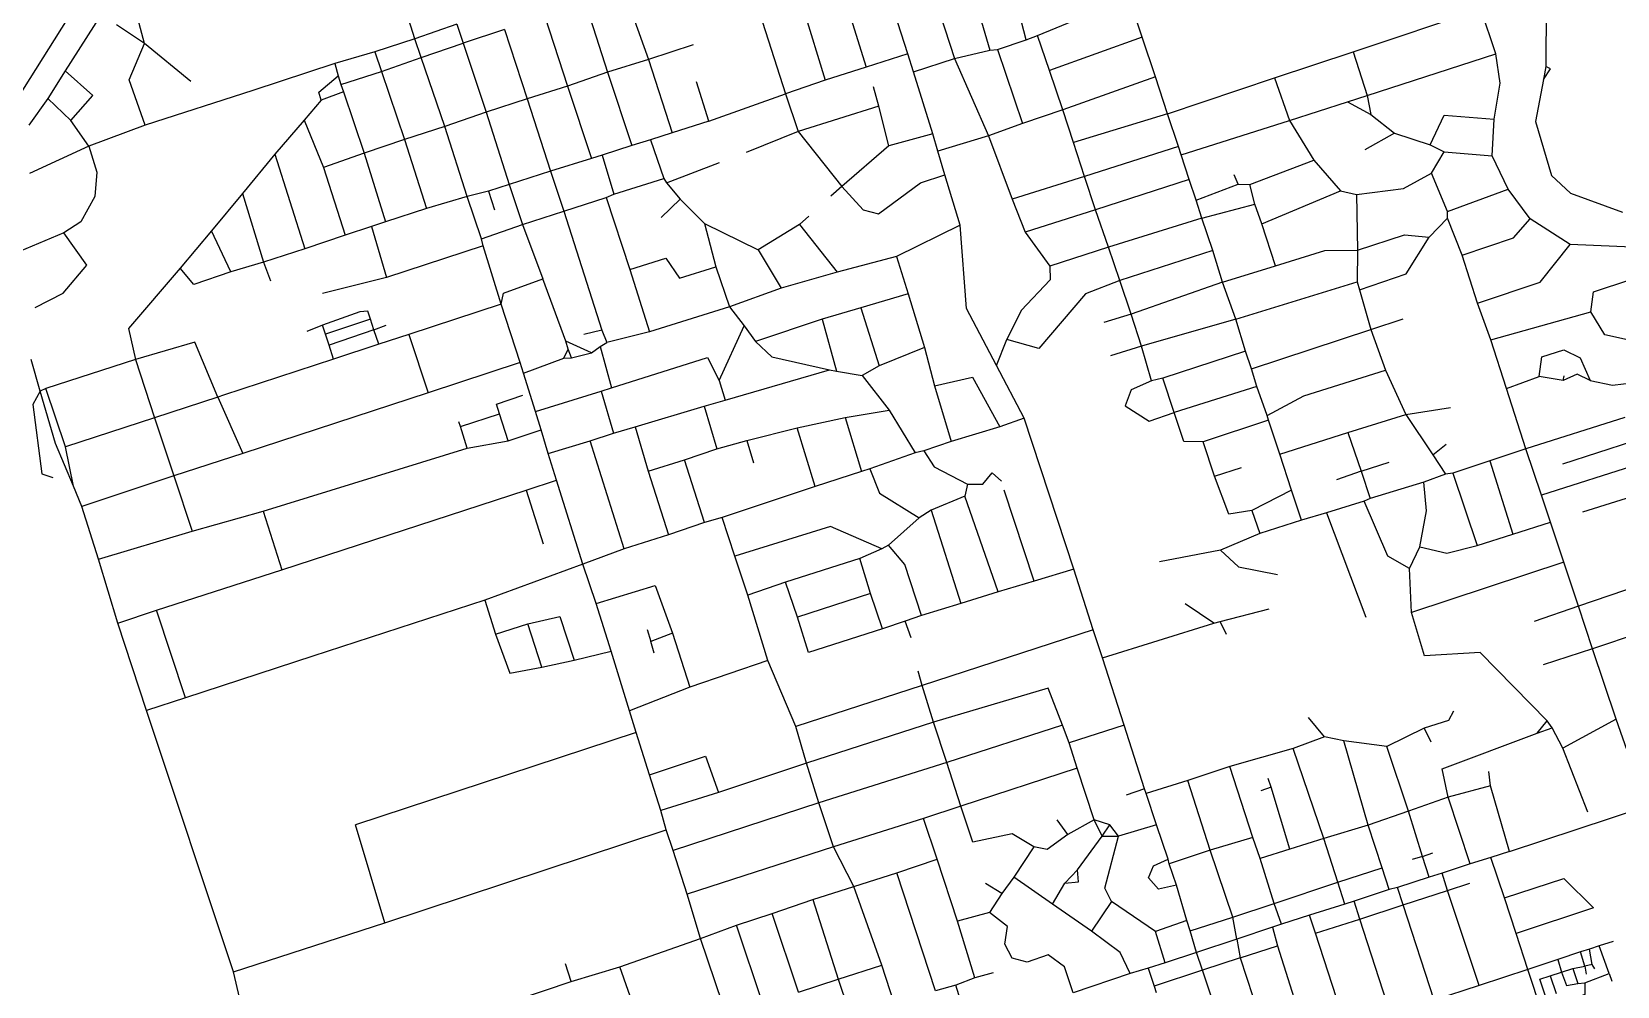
# Model space of a CAD drawing. Header units: metres. Extents: x 609554 to 651406, y 4826501 to 4857446.
# Drawn here: x 618246 to 621725, y 4831387 to 4833481 of the extents above; entities that cross this region are included whole.
import ezdxf

# ---------------------------------------------------------------- set-up
doc = ezdxf.new("R2010")
doc.units = ezdxf.units.M

msp = doc.modelspace()

# ---------------------------------------------------------------- linework, layer by layer
at = {"layer": 'ROADS'}
for points in [[(621443.7, 4833658.5), (621568.9, 4833536.7), (621568.6, 4833404.4)], [(620288.1, 4833645.3), (620348.1, 4833440.5)], [(620168.6, 4833432.5), (620117.9, 4833589.7)], [(620207.2, 4833618.3), (620270.9, 4833421.7)], [(618352.2, 4833554.1), (618212.9, 4833333), (618186.9, 4833321.7)], [(619086.9, 4833465.2), (619055.5, 4833562.8)], [(620028.5, 4833558.3), (620076.9, 4833403)], [(620428.4, 4833463.3), (620403.6, 4833556.8)], [(620453.3, 4833472.3), (620654.2, 4833556)], [(620682.7, 4833469), (620654.2, 4833556)], [(618398.3, 4833518.3), (618319.5, 4833394.8)], [(619939.5, 4833529.6), (619987.3, 4833374.3)], [(621145.7, 4833436.8), (621425.5, 4833530.3)], [(621458.9, 4833431.9), (621425.5, 4833530.3)], [(618493.4, 4833455.2), (618432.2, 4833495.7)], [(618493.4, 4833455.2), (618478.5, 4833509.6)], [(619178.4, 4833497.5), (619086.9, 4833465.2)], [(619178.4, 4833497.5), (619192.3, 4833456)], [(619283.3, 4833485.6), (619192.3, 4833456)], [(619283.3, 4833485.6), (619333.2, 4833333.3)], [(619371.6, 4833513.9), (619421.6, 4833361.6)], [(619471.1, 4833510.6), (619564.7, 4833515.6), (619599.3, 4833419.8)], [(619471.1, 4833510.6), (619509.5, 4833392.2)], [(619849.8, 4833501.9), (619899.9, 4833344.2)], [(618495.1, 4833275.6), (618459.7, 4833375.1), (618493.4, 4833455.2)], [(618595.2, 4833371.7), (618493.4, 4833455.2)], [(619086.9, 4833465.2), (618998.9, 4833436.7)], [(619100.8, 4833424.4), (619086.9, 4833465.2)], [(619100.8, 4833424.4), (619192.3, 4833456)], [(619192.3, 4833456), (619243.2, 4833304.2)], [(619697.3, 4833452), (619599.3, 4833419.8)], [(620365.1, 4833442.1), (620428.4, 4833463.3)], [(620428.4, 4833463.3), (620453.3, 4833472.3)], [(620479.3, 4833395.9), (620453.3, 4833472.3)], [(620682.7, 4833469), (620479.3, 4833395.9)], [(620711.9, 4833381.9), (620682.7, 4833469)], [(618998.9, 4833436.7), (618910.7, 4833410.9)], [(618998.9, 4833436.7), (619013.5, 4833393.6)], [(619013.5, 4833393.6), (619100.8, 4833424.4)], [(619152.4, 4833272.8), (619100.8, 4833424.4)], [(619599.3, 4833419.8), (619509.5, 4833392.2)], [(619599.3, 4833419.8), (619651.5, 4833259.2)], [(620168.6, 4833432.5), (620076.9, 4833403)], [(620181.2, 4833392.6), (620168.6, 4833432.5)], [(620181.2, 4833392.6), (620270.9, 4833421.7)], [(620270.9, 4833421.7), (620348.1, 4833440.5)], [(620270.9, 4833421.7), (620345.3, 4833252.3)], [(620348.1, 4833440.5), (620365.1, 4833442.1)], [(620365.1, 4833442.1), (620419.7, 4833279.6)], [(620972.8, 4833379.6), (621145.7, 4833436.8)], [(621145.7, 4833436.8), (621176.3, 4833340.8)], [(621176.3, 4833340.8), (621458.9, 4833431.9)], [(621455.2, 4833289.3), (621468.1, 4833368.1), (621458.9, 4833431.9)], [(618319.5, 4833394.8), (618280.9, 4833334.5)], [(618331.4, 4833286), (618379.7, 4833340.9), (618319.5, 4833394.8)], [(618910.7, 4833410.9), (618731.3, 4833351.7)], [(618881.4, 4833330.6), (618875.6, 4833347.9), (618918.1, 4833384.1)], [(618910.7, 4833410.9), (618918.1, 4833384.1)], [(618918.1, 4833384.1), (618924.5, 4833364.8)], [(618924.5, 4833364.8), (619013.5, 4833393.6)], [(619013.5, 4833393.6), (619064.1, 4833244.1)], [(619509.5, 4833392.2), (619421.6, 4833361.6)], [(619509.5, 4833392.2), (619562.6, 4833231.4)], [(620076.9, 4833403), (619987.3, 4833374.3)], [(620223.4, 4833256.8), (620181.2, 4833392.6)], [(620508.4, 4833309.7), (620479.3, 4833395.9)], [(620711.9, 4833381.9), (620508.4, 4833309.7)], [(620738.3, 4833300.4), (620711.9, 4833381.9)], [(620738.3, 4833300.4), (620972.8, 4833379.6)], [(620972.8, 4833379.6), (621005.6, 4833286.2)], [(621568.6, 4833404.4), (621563.3, 4833375.6)], [(621563.3, 4833375.6), (621578.4, 4833399.3), (621568.6, 4833404.4)], [(618731.3, 4833351.7), (618495.1, 4833275.6)], [(618930.2, 4833349.2), (618881.4, 4833330.6)], [(618924.5, 4833364.8), (618930.2, 4833349.2)], [(618930.2, 4833349.2), (618975.7, 4833214.6)], [(619421.6, 4833361.6), (619333.2, 4833333.3)], [(619421.6, 4833361.6), (619473.9, 4833202.7)], [(619731.9, 4833284.6), (619704.4, 4833370.5)], [(619987.3, 4833374.3), (619899.9, 4833344.2)], [(620105.1, 4833317.7), (620093.2, 4833360.1)], [(621563.3, 4833375.6), (621546, 4833283.6), (621581, 4833165.3), (621622.5, 4833126.6), (621736.6, 4833085.3)], [(618280.9, 4833334.5), (618239.2, 4833275.5)], [(618331.4, 4833286), (618280.9, 4833334.5)], [(618881.4, 4833330.6), (618843.9, 4833287)], [(619333.2, 4833333.3), (619243.2, 4833304.2)], [(619333.2, 4833333.3), (619384.3, 4833175)], [(619731.9, 4833284.6), (619899.9, 4833344.2)], [(619899.9, 4833344.2), (619927.7, 4833261.8)], [(620105.1, 4833317.7), (619927.7, 4833261.8)], [(620127, 4833230.4), (620105.1, 4833317.7)], [(620508.4, 4833309.7), (620419.7, 4833279.6)], [(620531.6, 4833238.1), (620508.4, 4833309.7)], [(621005.6, 4833286.2), (621132.9, 4833327)], [(621132.9, 4833327), (621176.3, 4833340.8)], [(621132.9, 4833327), (621184.6, 4833299)], [(621176.3, 4833340.8), (621184.6, 4833299)], [(618370.9, 4833229.5), (618331.4, 4833286)], [(618495.1, 4833275.6), (618370.9, 4833229.5)], [(618843.9, 4833287), (618779.1, 4833211.9)], [(618843.9, 4833287), (618886, 4833183.2)], [(619243.2, 4833304.2), (619152.4, 4833272.8)], [(619243.2, 4833304.2), (619293.9, 4833146)], [(619731.9, 4833284.6), (619651.5, 4833259.2)], [(620419.7, 4833279.6), (620345.3, 4833252.3)], [(620738.3, 4833300.4), (620531.6, 4833238.1)], [(620762.4, 4833228.8), (620738.3, 4833300.4)], [(620768.2, 4833211), (621005.6, 4833286.2)], [(621005.6, 4833286.2), (621059.2, 4833199.2)], [(621184.6, 4833299), (621236.5, 4833257.9)], [(621314.4, 4833232.8), (621345.7, 4833297.9), (621455.2, 4833289.3)], [(621450.4, 4833208.8), (621455.2, 4833289.3)], [(619064.1, 4833244.1), (618975.7, 4833214.6)], [(619152.4, 4833272.8), (619064.1, 4833244.1)], [(619064.1, 4833244.1), (619112.1, 4833093)], [(619201.6, 4833119), (619152.4, 4833272.8)], [(619603.8, 4833243.7), (619562.6, 4833231.4)], [(619651.5, 4833259.2), (619603.8, 4833243.7)], [(619603.8, 4833243.7), (619632.9, 4833159.1)], [(619927.7, 4833261.8), (619813.6, 4833216.2)], [(619927.7, 4833261.8), (620023.3, 4833141.5)], [(620223.4, 4833256.8), (620127, 4833230.4)], [(620234.1, 4833218.5), (620223.4, 4833256.8)], [(620345.3, 4833252.3), (620234.1, 4833218.5)], [(620345.3, 4833252.3), (620397.1, 4833113.8)], [(621236.5, 4833257.9), (621171.6, 4833221.9)], [(621236.5, 4833257.9), (621314.4, 4833232.8)], [(618370.9, 4833229.5), (618240.9, 4833170)], [(618370.9, 4833229.5), (618389.1, 4833173), (618384.6, 4833119.6), (618353.6, 4833063.9), (618316.4, 4833039.7)], [(618779.1, 4833211.9), (618708.4, 4833125.9)], [(618779.1, 4833211.9), (618844.9, 4833004.3)], [(618975.7, 4833214.6), (618886, 4833183.2)], [(618975.7, 4833214.6), (619022.5, 4833064.1)], [(619497.3, 4833209.9), (619473.9, 4833202.7)], [(619562.6, 4833231.4), (619497.3, 4833209.9)], [(619497.3, 4833209.9), (619523.4, 4833124.1)], [(620127, 4833230.4), (620023.3, 4833141.5)], [(620249.7, 4833166.5), (620234.1, 4833218.5)], [(620556, 4833163.1), (620531.6, 4833238.1)], [(620762.4, 4833228.8), (620556, 4833163.1)], [(620768.2, 4833211), (620762.4, 4833228.8)], [(620785.9, 4833156.7), (620768.2, 4833211)], [(621314.4, 4833232.8), (621345.5, 4833217.4)], [(621317.5, 4833170.3), (621345.5, 4833217.4)], [(621345.5, 4833217.4), (621450.4, 4833208.8)], [(621485.7, 4833135.4), (621450.4, 4833208.8)], [(618886, 4833183.2), (618933.4, 4833034.3)], [(619384.3, 4833175), (619293.9, 4833146)], [(619473.9, 4833202.7), (619384.3, 4833175)], [(619384.3, 4833175), (619413.6, 4833087.2)], [(619638.8, 4833149.1), (619755.4, 4833193.7)], [(620918.6, 4833145.6), (621059.2, 4833199.2)], [(621059.2, 4833199.2), (621117.5, 4833131.7)], [(621152.7, 4833123.9), (621256.1, 4833136.7), (621317.5, 4833170.3)], [(621352.8, 4833086.6), (621317.5, 4833170.3)], [(619293.9, 4833146), (619248.3, 4833130.9)], [(619293.9, 4833146), (619322.6, 4833058)], [(619523.4, 4833124.1), (619632.9, 4833159.1)], [(619632.9, 4833159.1), (619638.8, 4833149.1)], [(619638.8, 4833149.1), (619668.5, 4833113.3)], [(620023.3, 4833141.5), (619999.1, 4833120)], [(620023.3, 4833141.5), (620070.4, 4833089.9), (620103.8, 4833081.5), (620196.4, 4833149.1), (620249.7, 4833166.5)], [(620282.9, 4833056.4), (620249.7, 4833166.5)], [(620556, 4833163.1), (620397.1, 4833113.8)], [(620580.4, 4833090), (620556, 4833163.1)], [(620785.9, 4833156.7), (620580.4, 4833090)], [(620801, 4833111), (620785.9, 4833156.7)], [(620801, 4833111), (620893.1, 4833146.5)], [(620893.1, 4833146.5), (620884.3, 4833166.7)], [(620893.1, 4833146.5), (620918.6, 4833145.6)], [(620929.7, 4833102.3), (620918.6, 4833145.6)], [(618708.4, 4833125.9), (618640.7, 4833043.8)], [(618708.4, 4833125.9), (618754.7, 4832975.1)], [(619201.6, 4833119), (619112.1, 4833093)], [(619248.3, 4833130.9), (619201.6, 4833119)], [(619233, 4833026.6), (619201.6, 4833119)], [(619248.3, 4833130.9), (619261.2, 4833090)], [(619413.6, 4833087.2), (619506.5, 4833116.8)], [(619506.5, 4833116.8), (619523.4, 4833124.1)], [(619506.5, 4833116.8), (619558.2, 4832959)], [(619668.5, 4833113.3), (619627.1, 4833072.9)], [(619668.5, 4833113.3), (619722.2, 4833059.8)], [(620397.1, 4833113.8), (620425.6, 4833040.9)], [(620813.9, 4833071.7), (620801, 4833111)], [(620813.9, 4833071.7), (620929.7, 4833102.3)], [(620945.3, 4833059.1), (620929.7, 4833102.3)], [(620945.3, 4833059.1), (621117.5, 4833131.7)], [(621117.5, 4833131.7), (621152.7, 4833123.9)], [(621152.7, 4833123.9), (621155.5, 4833001.9)], [(621352.8, 4833086.6), (621485.7, 4833135.4)], [(621534, 4833070.3), (621485.7, 4833135.4)], [(619112.1, 4833093), (619022.5, 4833064.1)], [(619322.6, 4833058), (619413.6, 4833087.2)], [(619413.6, 4833087.2), (619496.9, 4832825.9)], [(619951.2, 4833076.1), (619930.6, 4833058)], [(620580.4, 4833090), (620425.6, 4833040.9)], [(620609, 4833008), (620580.4, 4833090)], [(620813.9, 4833071.7), (620609, 4833008)], [(620837.6, 4833000.6), (620813.9, 4833071.7)], [(621312.5, 4833029.9), (621352.7, 4833071.7)], [(621352.7, 4833071.7), (621352.8, 4833086.6)], [(621384.6, 4832990.8), (621352.7, 4833071.7)], [(621384.6, 4832990.8), (621497.8, 4833028.3), (621534, 4833070.3)], [(621622, 4833014.3), (621534, 4833070.3)], [(618316.4, 4833039.7), (618177.7, 4832981.4)], [(618253.3, 4832875.6), (618314.7, 4832907.4), (618366.6, 4832968.9), (618316.4, 4833039.7)], [(618640.7, 4833043.8), (618571.7, 4832962.4)], [(618682.8, 4832953.8), (618640.7, 4833043.8)], [(618933.4, 4833034.3), (618844.9, 4833004.3)], [(618991.6, 4833053.5), (618933.4, 4833034.3)], [(619022.5, 4833064.1), (618991.6, 4833053.5)], [(618991.6, 4833053.5), (619024.2, 4832941.4)], [(619233, 4833026.6), (619322.6, 4833058)], [(619322.6, 4833058), (619367.2, 4832938.6)], [(619722.2, 4833059.8), (619747, 4832964.7)], [(619722.2, 4833059.8), (619840.1, 4833002.7)], [(619930.6, 4833058), (619840.1, 4833002.7)], [(619930.6, 4833058), (620013.6, 4832953)], [(620282.9, 4833056.4), (620143.3, 4832987.6)], [(620362.9, 4832748.9), (620296.8, 4832873.3), (620282.9, 4833056.4)], [(620425.6, 4833040.9), (620480, 4832966.8)], [(620975, 4832967.6), (620945.3, 4833059.1)], [(621155.5, 4833001.9), (621258.5, 4833035.3), (621312.5, 4833029.9)], [(618844.9, 4833004.3), (618754.7, 4832975.1)], [(619236.8, 4833011.3), (619024.2, 4832941.4)], [(619236.8, 4833011.3), (619233, 4833026.6)], [(619276.1, 4832882.9), (619236.8, 4833011.3)], [(619840.1, 4833002.7), (619890.1, 4832918.4)], [(620609, 4833008), (620480, 4832966.8)], [(620633.3, 4832935), (620609, 4833008)], [(620837.6, 4833000.6), (620633.3, 4832935)], [(620858.8, 4832931.5), (620837.6, 4833000.6)], [(620975, 4832967.6), (621083.6, 4833000.6), (621155.5, 4833001.9)], [(621155.5, 4833001.9), (621154.6, 4832931.9)], [(621159.3, 4832914.5), (621262, 4832949.8), (621312.5, 4833029.9)], [(621418.5, 4832885.2), (621555.8, 4832931.6), (621622, 4833014.3)], [(621775.6, 4833007.6), (621622, 4833014.3)], [(618571.7, 4832962.4), (618458.6, 4832829.6), (618473.5, 4832762.1)], [(618682.8, 4832953.8), (618601.6, 4832926), (618571.7, 4832962.4)], [(618754.7, 4832975.1), (618682.8, 4832953.8)], [(618754.7, 4832975.1), (618769.7, 4832934.4)], [(619558.2, 4832959), (619637.5, 4832983.8), (619667.6, 4832940.3), (619747, 4832964.7)], [(619747, 4832964.7), (619776.9, 4832877.5)], [(620143.3, 4832987.6), (620013.6, 4832953)], [(620143.3, 4832987.6), (620169.2, 4832905.7)], [(620480, 4832966.8), (620480.7, 4832936.2), (620417.3, 4832869.5), (620385.8, 4832806)], [(620858.8, 4832931.5), (620975, 4832967.6)], [(621418.5, 4832885.2), (621384.6, 4832990.8)], [(621667.4, 4832866.7), (621673.1, 4832910.1), (621837.2, 4832964.6)], [(619024.2, 4832941.4), (618884.3, 4832906.8)], [(619276.1, 4832882.9), (619281, 4832907.6), (619367.2, 4832938.6)], [(619418.1, 4832802.2), (619367.2, 4832938.6)], [(619558.2, 4832959), (619601.3, 4832822.2)], [(620013.6, 4832953), (619890.1, 4832918.4)], [(620633.3, 4832935), (620558.1, 4832905.6), (620455.8, 4832786.2), (620385.8, 4832806)], [(620658.6, 4832861.4), (620633.3, 4832935)], [(620858.8, 4832931.5), (620658.6, 4832861.4)], [(620888, 4832850.1), (620858.8, 4832931.5)], [(620888, 4832850.1), (621154.6, 4832931.9)], [(621154.6, 4832931.9), (621159.3, 4832914.5)], [(619890.1, 4832918.4), (619776.9, 4832877.5)], [(620169.2, 4832905.7), (620065.3, 4832874.8)], [(620169.2, 4832905.7), (620205, 4832788.4)], [(621159.3, 4832914.5), (621184.4, 4832827.4)], [(618989.1, 4832850), (618983.2, 4832868), (618966.2, 4832866.6), (618884.2, 4832837.3)], [(619276.1, 4832882.9), (619073.4, 4832816.3)], [(619317.5, 4832755), (619276.1, 4832882.9)], [(619776.9, 4832877.5), (619601.3, 4832822.2)], [(619776.9, 4832877.5), (619809.4, 4832835.9)], [(620065.3, 4832874.8), (619980.1, 4832850.5)], [(620065.3, 4832874.8), (620105.4, 4832748.2)], [(620658.6, 4832861.4), (620598.4, 4832843.3)], [(620680.9, 4832791.3), (620658.6, 4832861.4)], [(621447.5, 4832805.2), (621418.5, 4832885.2)], [(621447.5, 4832805.2), (621667.4, 4832866.7)], [(621748, 4832804.6), (621698.2, 4832816.2), (621667.4, 4832866.7)], [(618884.2, 4832837.3), (618849.8, 4832823.4)], [(618890.6, 4832817.6), (618884.2, 4832837.3)], [(618989.1, 4832850), (618890.6, 4832817.6)], [(618996.7, 4832826.7), (618898.5, 4832793)], [(618996.7, 4832826.7), (618989.1, 4832850)], [(618996.7, 4832826.7), (619023.5, 4832836.9)], [(619007.8, 4832795.1), (618996.7, 4832826.7)], [(619496.9, 4832825.9), (619457.3, 4832816.8)], [(619496.9, 4832825.9), (619507.6, 4832799.4)], [(619754.7, 4832715.9), (619809.4, 4832835.9)], [(619809.4, 4832835.9), (619834.3, 4832801.3)], [(619980.1, 4832850.5), (619834.3, 4832801.3)], [(619980.1, 4832850.5), (620012.2, 4832736.1)], [(620888, 4832850.1), (620680.9, 4832791.3)], [(620909.2, 4832779.9), (620888, 4832850.1)], [(620922.3, 4832741.2), (621184.4, 4832827.4)], [(621184.4, 4832827.4), (621255.5, 4832850.7)], [(621184.4, 4832827.4), (621216.4, 4832738.5)], [(618654.2, 4832679.4), (618604.1, 4832800), (618473.5, 4832762.1)], [(618898.5, 4832793), (618890.6, 4832817.6)], [(618908.3, 4832762.6), (618898.5, 4832793)], [(619007.8, 4832795.1), (618908.3, 4832762.6)], [(619073.4, 4832816.3), (619007.8, 4832795.1)], [(619073.4, 4832816.3), (619116, 4832688.4)], [(619474.2, 4832776.4), (619418.1, 4832802.2)], [(619423.4, 4832784.5), (619418.1, 4832802.2)], [(619474.2, 4832776.4), (619493.3, 4832790.5)], [(619493.3, 4832790.5), (619507.6, 4832799.4)], [(619493.3, 4832790.5), (619518, 4832699.5)], [(619601.3, 4832822.2), (619507.6, 4832799.4)], [(619834.3, 4832801.3), (619870, 4832767.4), (619996.5, 4832738.9)], [(620205, 4832788.4), (620105.4, 4832748.2)], [(620205, 4832788.4), (620226.8, 4832703.9)], [(620362.9, 4832748.9), (620385.8, 4832806)], [(620680.9, 4832791.3), (620612.9, 4832770)], [(620703.4, 4832715.2), (620680.9, 4832791.3)], [(621482.4, 4832698.3), (621447.5, 4832805.2)], [(618264.6, 4832692), (618244.4, 4832761.5)], [(618473.5, 4832762.1), (618277.2, 4832698.4)], [(618473.5, 4832762.1), (618515.5, 4832634)], [(618908.3, 4832762.6), (618666.6, 4832683.6)], [(619317.5, 4832755), (619116, 4832688.4)], [(619324.7, 4832731.6), (619317.5, 4832755)], [(619324.7, 4832731.6), (619413.3, 4832764.8)], [(619413.3, 4832764.8), (619423.4, 4832784.5)], [(619413.3, 4832764.8), (619430.2, 4832765.5)], [(619430.2, 4832765.5), (619423.4, 4832784.5)], [(619430.2, 4832765.5), (619474.2, 4832776.4)], [(619518, 4832699.5), (619729, 4832765.9), (619754.7, 4832715.9)], [(620909.2, 4832779.9), (620728.3, 4832721.2)], [(620922.3, 4832741.2), (620909.2, 4832779.9)], [(621554, 4832724.6), (621559.7, 4832768), (621607.6, 4832782.7), (621643.7, 4832765.2), (621665.6, 4832715.5)], [(619351.1, 4832647.7), (619324.7, 4832731.6)], [(619767.5, 4832672.7), (619996.5, 4832738.9)], [(619996.5, 4832738.9), (620012.2, 4832736.1)], [(620012.2, 4832736.1), (620068.5, 4832726.7)], [(620105.4, 4832748.2), (620068.5, 4832726.7)], [(620068.5, 4832726.7), (620127.8, 4832650.6)], [(620226.8, 4832703.9), (620310.1, 4832722.7), (620370.1, 4832614.1)], [(620423.9, 4832633.2), (620362.9, 4832748.9)], [(620728.3, 4832721.2), (620703.4, 4832715.2)], [(620752.5, 4832645.6), (620728.3, 4832721.2)], [(620934.1, 4832702.9), (620922.3, 4832741.2)], [(620956.8, 4832638.8), (621037.5, 4832682.3), (621216.4, 4832738.5)], [(621216.4, 4832738.5), (621261.5, 4832641.2)], [(621482.4, 4832698.3), (621554, 4832724.6)], [(621606.6, 4832715.9), (621554, 4832724.6)], [(621665.6, 4832715.5), (621637.3, 4832729.4), (621606.6, 4832715.9)], [(621606.6, 4832715.9), (621609, 4832725.7)], [(621665.6, 4832715.5), (621714.7, 4832705.8), (621835.6, 4832720.1)], [(618264.6, 4832692), (618248.4, 4832663), (618268.2, 4832510.7), (618292.4, 4832503.2)], [(618277.2, 4832698.4), (618264.6, 4832692)], [(618298.2, 4832577.2), (618264.6, 4832692)], [(618319.7, 4832570), (618277.2, 4832698.4)], [(618666.6, 4832683.6), (618654.2, 4832679.4)], [(619116, 4832688.4), (618709.3, 4832555.5)], [(619272.6, 4832642.3), (619265.7, 4832663.8), (619323.4, 4832683.3)], [(619351.1, 4832647.7), (619495.4, 4832692.5)], [(619495.4, 4832692.5), (619518, 4832699.5)], [(619495.4, 4832692.5), (619522.5, 4832600.3)], [(619754.7, 4832715.9), (619767.5, 4832672.7)], [(620226.8, 4832703.9), (620263.4, 4832581.6)], [(620703.4, 4832715.2), (620658.4, 4832694.9), (620645.1, 4832660.2), (620698.1, 4832626.6), (620752.5, 4832645.6)], [(620934.1, 4832702.9), (620752.5, 4832645.6)], [(620956.8, 4832638.8), (620934.1, 4832702.9)], [(621524.5, 4832565.6), (621482.4, 4832698.3)], [(618654.2, 4832679.4), (618515.5, 4832634)], [(618654.2, 4832679.4), (618709.3, 4832555.5)], [(619569.9, 4832614.3), (619721.6, 4832659.4)], [(619721.6, 4832659.4), (619767.5, 4832672.7)], [(619721.6, 4832659.4), (619749.1, 4832566)], [(620030.9, 4832634.9), (620127.8, 4832650.6)], [(620127.8, 4832650.6), (620184.7, 4832557.4)], [(621261.5, 4832641.2), (621359.1, 4832656.6)], [(618515.5, 4832634), (618319.7, 4832570)], [(618515.5, 4832634), (618557.5, 4832506.7)], [(619186.5, 4832614.5), (619183, 4832625.4)], [(619186.5, 4832614.5), (619272.6, 4832642.3)], [(619201.7, 4832567.4), (619186.5, 4832614.5)], [(619291.5, 4832583.7), (619272.6, 4832642.3)], [(619363.7, 4832607.2), (619351.1, 4832647.7)], [(619522.5, 4832600.3), (619569.9, 4832614.3)], [(619569.9, 4832614.3), (619598.8, 4832517.2)], [(619925.6, 4832612), (620030.9, 4832634.9)], [(620030.9, 4832634.9), (620067.1, 4832516.3)], [(620370.1, 4832614.1), (620263.4, 4832581.6)], [(620423.9, 4832633.2), (620370.1, 4832614.1)], [(620532.6, 4832302.2), (620423.9, 4832633.2)], [(620816.2, 4832581.3), (620774.1, 4832582), (620752.5, 4832645.6)], [(620960.1, 4832628.5), (620816.2, 4832581.3)], [(620960.1, 4832628.5), (620956.8, 4832638.8)], [(620984.8, 4832553.9), (620960.1, 4832628.5)], [(621134, 4832601.5), (621261.5, 4832641.2)], [(621261.5, 4832641.2), (621320.4, 4832552.4)], [(621741.7, 4832634.5), (621524.5, 4832565.6)], [(619201.7, 4832567.4), (619291.5, 4832583.7)], [(619291.5, 4832583.7), (619363.7, 4832607.2)], [(619379.5, 4832555.6), (619363.7, 4832607.2)], [(619379.5, 4832555.6), (619471, 4832583.2)], [(619471, 4832583.2), (619522.5, 4832600.3)], [(619545.6, 4832346.4), (619471, 4832583.2)], [(619749.1, 4832566), (619815.2, 4832584.2)], [(619815.2, 4832584.2), (619925.6, 4832612)], [(619815.2, 4832584.2), (619829.6, 4832535)], [(619965.1, 4832482.9), (619925.6, 4832612)], [(620263.4, 4832581.6), (620203.3, 4832561.8)], [(620841.1, 4832506.2), (620816.2, 4832581.3)], [(620984.8, 4832553.9), (621134, 4832601.5)], [(621134, 4832601.5), (621163.1, 4832516.5)], [(621758.3, 4832581.8), (621605.3, 4832532.5)], [(618337.6, 4832484.1), (618298.2, 4832577.2)], [(618337.6, 4832484.1), (618319.7, 4832570)], [(618709.3, 4832555.5), (618557.5, 4832506.7)], [(618753.4, 4832428.8), (619201.7, 4832567.4)], [(619397.2, 4832497.2), (619379.5, 4832555.6)], [(619678.5, 4832541.8), (619749.1, 4832566)], [(620184.7, 4832557.4), (620084.8, 4832522.1)], [(620203.3, 4832561.8), (620184.7, 4832557.4)], [(620203.3, 4832561.8), (620226.3, 4832526.7), (620299.1, 4832488.5)], [(621010.2, 4832475.3), (620984.8, 4832553.9)], [(621320.4, 4832552.4), (621349.9, 4832576.4)], [(621320.4, 4832552.4), (621348.5, 4832510.4)], [(621524.5, 4832565.6), (621445.5, 4832539.6)], [(621558.6, 4832464.2), (621524.5, 4832565.6)], [(619598.8, 4832517.2), (619678.5, 4832541.8)], [(619598.8, 4832517.2), (619643, 4832377.1)], [(619722.5, 4832403.9), (619678.5, 4832541.8)], [(620067.1, 4832516.3), (619965.1, 4832482.9)], [(620084.8, 4832522.1), (620067.1, 4832516.3)], [(620084.8, 4832522.1), (620106.2, 4832468.4), (620193.2, 4832414.6)], [(620299.1, 4832488.5), (620333, 4832488.2), (620353.7, 4832513.4), (620373.9, 4832495.1)], [(620841.1, 4832506.2), (620900.4, 4832524.8)], [(621163.1, 4832516.5), (621108.9, 4832497.6)], [(621163.1, 4832516.5), (621224.4, 4832536.6)], [(621163.1, 4832516.5), (621183.1, 4832456.9)], [(621348.5, 4832510.4), (621300.6, 4832492.5)], [(621364.7, 4832512.2), (621348.5, 4832510.4)], [(621445.5, 4832539.6), (621364.7, 4832512.2)], [(621364.7, 4832512.2), (621418, 4832353.6)], [(621445.5, 4832539.6), (621496.1, 4832379)], [(621774.7, 4832532.6), (621558.6, 4832464.2)], [(618355.5, 4832439.2), (618337.6, 4832484.1)], [(618557.5, 4832506.7), (618355.5, 4832439.2)], [(618557.5, 4832506.7), (618597.6, 4832385.2)], [(618794.6, 4832300.4), (619331.2, 4832475.5)], [(619331.2, 4832475.5), (619397.2, 4832497.2)], [(619331.2, 4832475.5), (619368.1, 4832357.3)], [(619454.9, 4832312.9), (619397.2, 4832497.2)], [(619965.1, 4832482.9), (619761, 4832415.3)], [(620299.1, 4832488.5), (620293.3, 4832462.2)], [(620445.6, 4832275.5), (620380.1, 4832475)], [(620923.4, 4832430.4), (620872.9, 4832422.8), (620841.1, 4832506.2)], [(621010.2, 4832475.3), (620923.4, 4832430.4)], [(621032.6, 4832409.5), (621010.2, 4832475.3)], [(621300.6, 4832492.5), (621183.1, 4832456.9)], [(621292.2, 4832350.9), (621306.9, 4832429.6), (621300.6, 4832492.5)], [(620293.3, 4832462.2), (620219.6, 4832431.1)], [(620366.6, 4832252.1), (620293.3, 4832462.2)], [(621170, 4832451.2), (621087, 4832425.2)], [(621183.1, 4832456.9), (621170, 4832451.2)], [(621269.1, 4832303.6), (621221.8, 4832330.3), (621170, 4832451.2)], [(621579, 4832405), (621558.6, 4832464.2)], [(621793.5, 4832471.9), (621648.9, 4832426.8)], [(618392.1, 4832324.1), (618355.5, 4832439.2)], [(618597.6, 4832385.2), (618753.4, 4832428.8)], [(618753.4, 4832428.8), (618794.6, 4832300.4)], [(619761, 4832415.3), (619722.5, 4832403.9)], [(619788.6, 4832330.2), (619761, 4832415.3)], [(620193.2, 4832414.6), (620126, 4832354.9)], [(620219.6, 4832431.1), (620193.2, 4832414.6)], [(620219.6, 4832431.1), (620284.6, 4832226.7)], [(620923.4, 4832430.4), (620940.7, 4832380)], [(621032.6, 4832409.5), (620940.7, 4832380)], [(621087, 4832425.2), (621032.6, 4832409.5)], [(621087, 4832425.2), (621173.5, 4832196.8)], [(621496.1, 4832379), (621579, 4832405)], [(621607.9, 4832317.1), (621579, 4832405)], [(618392.1, 4832324.1), (618597.6, 4832385.2)], [(619643, 4832377.1), (619545.6, 4832346.4)], [(619722.5, 4832403.9), (619643, 4832377.1)], [(620111.2, 4832346.6), (619999, 4832395.8), (619788.6, 4832330.2)], [(620940.7, 4832380), (620854.8, 4832343.5)], [(621418, 4832353.6), (621496.1, 4832379)], [(619545.6, 4832346.4), (619454.9, 4832312.9)], [(620111.2, 4832346.6), (620063.2, 4832325.3)], [(620126, 4832354.9), (620111.2, 4832346.6)], [(620198.6, 4832200.2), (620161.9, 4832312.4), (620126, 4832354.9)], [(620854.8, 4832343.5), (620720.9, 4832318.2)], [(620854.8, 4832343.5), (620894.2, 4832307), (620979.4, 4832290.4)], [(621269.1, 4832303.6), (621292.2, 4832350.9)], [(621292.2, 4832350.9), (621351.1, 4832336.9), (621418, 4832353.6)], [(618434.9, 4832183.1), (618392.1, 4832324.1)], [(619454.9, 4832312.9), (619240.1, 4832234.2)], [(619484.5, 4832226.5), (619454.9, 4832312.9)], [(619817, 4832244.9), (619788.6, 4832330.2)], [(620063.2, 4832325.3), (619899.8, 4832273.4)], [(620086.5, 4832248.7), (620063.2, 4832325.3)], [(620532.6, 4832302.2), (620445.6, 4832275.5)], [(620575.2, 4832168.6), (620532.6, 4832302.2)], [(621273.9, 4832207), (621269.1, 4832303.6)], [(621607.9, 4832317.1), (621273.9, 4832207)], [(621640.1, 4832220.6), (621607.9, 4832317.1)], [(618520, 4832212), (618794.6, 4832300.4)], [(619484.5, 4832226.5), (619614.3, 4832266), (619652.1, 4832161.5)], [(619899.8, 4832273.4), (619817, 4832244.9)], [(619926.6, 4832196.7), (619899.8, 4832273.4)], [(620445.6, 4832275.5), (620366.6, 4832252.1)], [(621844.5, 4832290.3), (621640.1, 4832220.6)], [(619240.1, 4832234.2), (618862.5, 4832110.7)], [(619240.1, 4832234.2), (619263.9, 4832159.5)], [(619860.9, 4832101.4), (619817, 4832244.9)], [(620086.5, 4832248.7), (619926.6, 4832196.7)], [(620112.8, 4832171), (620086.5, 4832248.7)], [(620366.6, 4832252.1), (620284.6, 4832226.7)], [(618434.9, 4832183.1), (618520, 4832212)], [(618583, 4832019.9), (618520, 4832212)], [(619334.4, 4832182.2), (619404.5, 4832198.4), (619436.4, 4832102.4)], [(619517.2, 4832121.7), (619484.5, 4832226.5)], [(620112.8, 4832171), (619950.5, 4832119), (619926.6, 4832196.7)], [(620198.6, 4832200.2), (620162.9, 4832187.8)], [(620284.6, 4832226.7), (620198.6, 4832200.2)], [(620840.2, 4832183.7), (620777.1, 4832225.5)], [(620853.5, 4832187.4), (620961.6, 4832214.7)], [(621571.5, 4831968.9), (621424.1, 4832119.1), (621301.9, 4832111.5), (621273.9, 4832207)], [(621640.1, 4832220.6), (621542.7, 4832186.9)], [(621671.2, 4832127.2), (621640.1, 4832220.6)], [(618497.4, 4831992.1), (618434.9, 4832183.1)], [(619263.9, 4832159.5), (619334.4, 4832182.2)], [(619365.3, 4832087.1), (619334.4, 4832182.2)], [(619596.1, 4832169.9), (619604.3, 4832142.9)], [(619652.1, 4832161.5), (619604.3, 4832142.9)], [(619652.1, 4832161.5), (619689.9, 4832043)], [(620162.9, 4832187.8), (620112.8, 4832171)], [(620175.5, 4832151), (620162.9, 4832187.8)], [(620575.2, 4832168.6), (620200.1, 4832046.5)], [(620595.3, 4832107.5), (620575.2, 4832168.6)], [(620595.3, 4832107.5), (620840.2, 4832183.7)], [(620840.2, 4832183.7), (620853.5, 4832187.4)], [(620867.7, 4832158.7), (620853.5, 4832187.4)], [(621775.6, 4832162.1), (621671.2, 4832127.2)], [(619263.9, 4832159.5), (619295, 4832074.1), (619365.3, 4832087.1)], [(619611.7, 4832117.4), (619604.3, 4832142.9)], [(621671.2, 4832127.2), (621562.7, 4832092.4)], [(621722.8, 4831973.2), (621671.2, 4832127.2)], [(618862.5, 4832110.7), (618583, 4832019.9)], [(619365.3, 4832087.1), (619436.4, 4832102.4)], [(619436.4, 4832102.4), (619517.2, 4832121.7)], [(619557.9, 4831991.5), (619517.2, 4832121.7)], [(619860.9, 4832101.4), (619689.9, 4832043)], [(619922.5, 4831956.7), (619860.9, 4832101.4)], [(620643.2, 4831959.9), (620595.3, 4832107.5)], [(620200.1, 4832046.5), (620191.3, 4832077.9)], [(619689.9, 4832043), (619557.9, 4831991.5)], [(620200.1, 4832046.5), (619922.5, 4831956.7)], [(620224.9, 4831966.6), (620200.1, 4832046.5)], [(620508.1, 4831959.9), (620476.7, 4832040.6), (620224.9, 4831966.6)], [(618583, 4832019.9), (618497.4, 4831992.1)], [(618688.7, 4831418.7), (618497.4, 4831992.1)], [(619572, 4831943.8), (619557.9, 4831991.5)], [(621365.6, 4831990.2), (621355, 4831969.7), (621301.2, 4831952.8)], [(619946.1, 4831876.4), (619922.5, 4831956.7)], [(620224.9, 4831966.6), (619946.1, 4831876.4)], [(620254, 4831878), (620224.9, 4831966.6)], [(620508.1, 4831959.9), (620254, 4831878)], [(620522.5, 4831920.8), (620508.1, 4831959.9)], [(620643.2, 4831959.9), (620522.5, 4831920.8)], [(620687.8, 4831819.9), (620643.2, 4831959.9)], [(621083, 4831934), (621047.4, 4831976.3)], [(621301.2, 4831952.8), (621219.6, 4831913)], [(621301.2, 4831952.8), (621315.8, 4831923)], [(621549.7, 4831942.5), (621571.5, 4831968.9)], [(621549.7, 4831942.5), (621582.3, 4831953.6)], [(621582.3, 4831953.6), (621571.5, 4831968.9)], [(621605.4, 4831909.5), (621582.3, 4831953.6)], [(621722.8, 4831973.2), (621605.4, 4831909.5)], [(621752.2, 4831889.6), (621722.8, 4831973.2)], [(619572, 4831943.8), (618956.2, 4831740.9)], [(619601.2, 4831850.9), (619572, 4831943.8)], [(620539.7, 4831865.6), (620522.5, 4831920.8)], [(621083, 4831934), (621014.3, 4831908.8)], [(621125, 4831925.3), (621083, 4831934)], [(621219.6, 4831913), (621125, 4831925.3)], [(621178.7, 4831740.3), (621125, 4831925.3)], [(621354.2, 4831801.7), (621340.9, 4831864), (621549.7, 4831942.5)], [(619601.2, 4831850.9), (619724.7, 4831891.9), (619752.6, 4831811.7)], [(621014.3, 4831908.8), (620875.3, 4831868.8)], [(621081.4, 4831711), (621014.3, 4831908.8)], [(621267, 4831771.2), (621219.6, 4831913)], [(621660.4, 4831769), (621605.4, 4831909.5)], [(619626.3, 4831772.4), (619601.2, 4831850.9)], [(619946.1, 4831876.4), (619752.6, 4831811.7)], [(619973.2, 4831789.7), (619946.1, 4831876.4)], [(620254, 4831878), (619973.2, 4831789.7)], [(620284.9, 4831782), (620254, 4831878)], [(620539.7, 4831865.6), (620284.9, 4831782)], [(620577.2, 4831752.1), (620539.7, 4831865.6)], [(620875.3, 4831868.8), (620782.7, 4831838.6)], [(620925.8, 4831713.2), (620875.3, 4831868.8)], [(621446.8, 4831826.6), (621443.2, 4831857.9)], [(620687.8, 4831819.9), (620647.5, 4831806.4)], [(620691.2, 4831810), (620687.8, 4831819.9)], [(620782.7, 4831838.6), (620691.2, 4831810)], [(620831.6, 4831685.5), (620782.7, 4831838.6)], [(620965.6, 4831823.5), (620943.1, 4831815.9)], [(620965.6, 4831823.5), (620959.1, 4831842.8)], [(621006.9, 4831687.8), (620965.6, 4831823.5)], [(621446.8, 4831826.6), (621354.2, 4831801.7)], [(621488.6, 4831682.9), (621446.8, 4831826.6)], [(619752.6, 4831811.7), (619626.3, 4831772.4)], [(619973.2, 4831789.7), (619653.8, 4831684.8)], [(620005.3, 4831692.6), (619973.2, 4831789.7)], [(620284.9, 4831782), (620202.7, 4831755.3)], [(620444.7, 4831692.5), (620397.7, 4831721.7), (620311.3, 4831702.8), (620284.9, 4831782)], [(620714.4, 4831741.4), (620691.2, 4831810)], [(621354.2, 4831801.7), (621267, 4831771.2)], [(621402.1, 4831655.9), (621354.2, 4831801.7)], [(621488.6, 4831682.9), (621786, 4831780.8)], [(619638.4, 4831730.3), (619626.3, 4831772.4)], [(620202.7, 4831755.3), (620005.3, 4831692.6)], [(620232.7, 4831665.5), (620202.7, 4831755.3)], [(620519.4, 4831720), (620495.8, 4831752.3)], [(620577.2, 4831752.1), (620519.4, 4831720)], [(620611.8, 4831740.8), (620577.2, 4831752.1)], [(620594.6, 4831716.4), (620577.2, 4831752.1)], [(621267, 4831771.2), (621178.7, 4831740.3)], [(621297.5, 4831671.9), (621267, 4831771.2)], [(619020.8, 4831526), (618956.2, 4831740.9)], [(619020.8, 4831526), (619638.4, 4831730.3)], [(619653.8, 4831684.8), (619638.4, 4831730.3)], [(620519.4, 4831720), (620474, 4831686.9), (620444.7, 4831692.5)], [(620540.8, 4831642.7), (620594.6, 4831716.4)], [(620594.6, 4831716.4), (620611.8, 4831740.8)], [(620594.6, 4831716.4), (620631, 4831716)], [(620615.6, 4831572.6), (620600.6, 4831602), (620631, 4831716)], [(620631, 4831716), (620611.8, 4831740.8)], [(620714.4, 4831741.4), (620631, 4831716)], [(620739.4, 4831665.8), (620714.4, 4831741.4)], [(620925.8, 4831713.2), (620831.6, 4831685.5)], [(620941.4, 4831667.5), (620925.8, 4831713.2)], [(621081.4, 4831711), (621006.9, 4831687.8)], [(621178.7, 4831740.3), (621081.4, 4831711)], [(621112.2, 4831615.4), (621081.4, 4831711)], [(621209, 4831646.9), (621178.7, 4831740.3)], [(619684.1, 4831588.8), (619653.8, 4831684.8)], [(620005.3, 4831692.6), (619684.1, 4831588.8)], [(620049.7, 4831605.8), (620005.3, 4831692.6)], [(620444.7, 4831692.5), (620400.8, 4831626.4)], [(620831.6, 4831685.5), (620742.2, 4831655.9)], [(620881.4, 4831538.5), (620831.6, 4831685.5)], [(621006.9, 4831687.8), (620941.4, 4831667.5)], [(621297.5, 4831671.9), (621320.4, 4831679.7)], [(621488.6, 4831682.9), (621447.5, 4831669.7)], [(620144.5, 4831635.6), (620232.7, 4831665.5)], [(620277.7, 4831529.8), (620232.7, 4831665.5)], [(620513.2, 4831613), (620540.8, 4831642.7)], [(620513.2, 4831613), (620542.6, 4831616), (620540.8, 4831642.7)], [(620757.8, 4831608.6), (620718.5, 4831600.2), (620696.5, 4831625.1), (620707.7, 4831651.4), (620739.4, 4831665.8)], [(620742.2, 4831655.9), (620739.4, 4831665.8)], [(620757.8, 4831608.6), (620742.2, 4831655.9)], [(620972.5, 4831568.4), (620941.4, 4831667.5)], [(621112.2, 4831615.4), (621209, 4831646.9)], [(621224.6, 4831599.1), (621209, 4831646.9)], [(621297.5, 4831671.9), (621274.9, 4831665)], [(621312.3, 4831626), (621297.5, 4831671.9)], [(621402.1, 4831655.9), (621340.6, 4831635)], [(621447.5, 4831669.7), (621402.1, 4831655.9)], [(621477.4, 4831580.7), (621447.5, 4831669.7)], [(619959.9, 4831577.6), (620049.7, 4831605.8)], [(620049.7, 4831605.8), (620144.5, 4831635.6)], [(620111.3, 4831433.5), (620049.7, 4831605.8)], [(620228.9, 4831377.3), (620144.5, 4831635.6)], [(620374.4, 4831590.5), (620338.9, 4831612.5)], [(620400.8, 4831626.4), (620374.4, 4831590.5)], [(620486.2, 4831566.9), (620400.8, 4831626.4)], [(620486.2, 4831566.9), (620513.2, 4831613)], [(620780.9, 4831531.3), (620757.8, 4831608.6)], [(620972.5, 4831568.4), (621112.2, 4831615.4)], [(621127.7, 4831567.3), (621112.2, 4831615.4)], [(621312.3, 4831626), (621243.3, 4831603.6)], [(621340.6, 4831635), (621312.3, 4831626)], [(621353, 4831597.3), (621340.6, 4831635)], [(621353, 4831597.3), (621401.9, 4831612.9)], [(621477.4, 4831580.7), (621607.6, 4831623.3), (621672.8, 4831558.9), (621503.5, 4831502.8)], [(619713.6, 4831491.6), (619684.1, 4831588.8)], [(619870.6, 4831546.8), (619959.9, 4831577.6)], [(619959.9, 4831577.6), (620015.4, 4831402.7)], [(620374.4, 4831590.5), (620347.7, 4831548.7)], [(620615.6, 4831572.6), (620571.1, 4831507.7)], [(620712, 4831507.1), (620615.6, 4831572.6)], [(621148, 4831573.7), (621127.7, 4831567.3)], [(621224.6, 4831599.1), (621148, 4831573.7)], [(621160.3, 4831534.5), (621148, 4831573.7)], [(621243.3, 4831603.6), (621224.6, 4831599.1)], [(621255.6, 4831565.7), (621243.3, 4831603.6)], [(621255.6, 4831565.7), (621353, 4831597.3)], [(621421.9, 4831388.6), (621353, 4831597.3)], [(621503.5, 4831502.8), (621477.4, 4831580.7)], [(619792.4, 4831521.3), (619870.6, 4831546.8)], [(619928.7, 4831374.1), (619870.6, 4831546.8)], [(620347.7, 4831548.7), (620277.7, 4831529.8)], [(620531.2, 4831372.6), (620512.2, 4831429.3), (620476.1, 4831455.7), (620430.4, 4831439.9), (620397.5, 4831448.9), (620381.4, 4831479.1), (620387.2, 4831517.9), (620347.7, 4831548.7)], [(620571.1, 4831507.7), (620486.2, 4831566.9)], [(620787.6, 4831508.8), (620881.4, 4831538.5)], [(620881.4, 4831538.5), (620972.5, 4831568.4)], [(620890.7, 4831490.4), (620881.4, 4831538.5)], [(620988.7, 4831523.2), (620972.5, 4831568.4)], [(621049.7, 4831542.9), (620988.7, 4831523.2)], [(621127.7, 4831567.3), (621049.7, 4831542.9)], [(621062.7, 4831503.3), (621049.7, 4831542.9)], [(621160.3, 4831534.5), (621255.6, 4831565.7)], [(621323.7, 4831356.4), (621255.6, 4831565.7)], [(618688.7, 4831418.7), (619020.8, 4831526)], [(619713.6, 4831491.6), (619792.4, 4831521.3)], [(619850.2, 4831348.7), (619792.4, 4831521.3)], [(620315.3, 4831405.4), (620277.7, 4831529.8)], [(620656.1, 4831415), (620634.7, 4831461.2), (620571.1, 4831507.7)], [(620780.9, 4831531.3), (620712, 4831507.1)], [(620732.9, 4831438.1), (620712, 4831507.1)], [(620787.6, 4831508.8), (620780.9, 4831531.3)], [(620801.7, 4831461.4), (620787.6, 4831508.8)], [(620968.5, 4831516.9), (620890.7, 4831490.4)], [(620988.7, 4831523.2), (620968.5, 4831516.9)], [(620968.5, 4831516.9), (620979.9, 4831475.9)], [(621062.7, 4831503.3), (621160.3, 4831534.5)], [(621118.4, 4831332.2), (621062.7, 4831503.3)], [(621228.2, 4831324), (621160.3, 4831534.5)], [(621529.2, 4831423.5), (621503.5, 4831502.8)], [(619536.7, 4831429.8), (619713.6, 4831491.6)], [(619761.4, 4831349.5), (619713.6, 4831491.6)], [(620890.7, 4831490.4), (620801.7, 4831461.4)], [(620890.7, 4831490.4), (620897.8, 4831449.4)], [(620897.8, 4831449.4), (620979.9, 4831475.9)], [(620979.9, 4831475.9), (621033.5, 4831304.6)], [(621664.4, 4831468.7), (621644.8, 4831462.3)], [(621685.7, 4831475.7), (621664.4, 4831468.7)], [(621670, 4831434.5), (621664.4, 4831468.7)], [(621716, 4831485.3), (621685.7, 4831475.7)], [(621707.5, 4831414.8), (621685.7, 4831475.7)], [(619429.9, 4831397.2), (619416.9, 4831436.5)], [(620015.4, 4831402.7), (620111.3, 4831433.5)], [(620139.4, 4831347.8), (620111.3, 4831433.5)], [(620732.9, 4831438.1), (620696, 4831426.4)], [(620801.7, 4831461.4), (620732.9, 4831438.1)], [(620814.7, 4831422.4), (620801.7, 4831461.4)], [(620897.8, 4831449.4), (620814.7, 4831422.4)], [(620897.8, 4831449.4), (620953.2, 4831279.8)], [(621594.7, 4831445.8), (621529.2, 4831423.5)], [(621644.8, 4831462.3), (621594.7, 4831445.8)], [(621594.7, 4831445.8), (621602.9, 4831418)], [(621627.7, 4831426), (621653.9, 4831431.1)], [(621653.9, 4831431.1), (621644.8, 4831462.3)], [(621670, 4831434.5), (621653.9, 4831431.1)], [(621653.9, 4831431.1), (621656.6, 4831413.5)], [(621676, 4831425.6), (621670, 4831434.5)], [(618716.5, 4831300), (618688.7, 4831418.7)], [(619310.3, 4831357.2), (619429.9, 4831397.2)], [(619429.9, 4831397.2), (619536.7, 4831429.8)], [(619568.5, 4831338), (619536.7, 4831429.8)], [(619928.7, 4831374.1), (620015.4, 4831402.7)], [(620015.4, 4831402.7), (620060.2, 4831270.3)], [(620315.3, 4831405.4), (620273.4, 4831389.3)], [(620355.9, 4831416.6), (620315.3, 4831405.4)], [(620656.1, 4831415), (620531.2, 4831372.6)], [(620696, 4831426.4), (620656.1, 4831415)], [(620696, 4831426.4), (620709, 4831387.3)], [(620814.7, 4831422.4), (620709, 4831387.3)], [(620870.3, 4831255.1), (620814.7, 4831422.4)], [(621529.2, 4831423.5), (621421.9, 4831388.6)], [(621620.5, 4831147.5), (621529.2, 4831423.5)], [(621654, 4831394.5), (621654.1, 4831369.3), (621588.2, 4831344.7), (621572.5, 4831349.7), (621555.6, 4831402.7), (621578.2, 4831410)], [(621578.2, 4831410), (621602.9, 4831418)], [(621578.2, 4831410), (621590.8, 4831370.9)], [(621602.9, 4831418), (621627.7, 4831426)], [(621602.9, 4831418), (621614.1, 4831388.5), (621638.7, 4831393.3)], [(621627.7, 4831426), (621638.7, 4831393.3)], [(621654, 4831394.5), (621707.5, 4831414.8)], [(621707.5, 4831414.8), (621713.5, 4831398.2)], [(620273.4, 4831389.3), (620228.9, 4831377.3)], [(620287.1, 4831347.3), (620273.4, 4831389.3)], [(620709, 4831387.3), (620713.7, 4831373.3)], [(621421.9, 4831388.6), (621323.7, 4831356.4)], [(621638.7, 4831393.3), (621654, 4831394.5)]]:
    msp.add_lwpolyline(points, dxfattribs=at)

doc.saveas('drawing.dxf')
